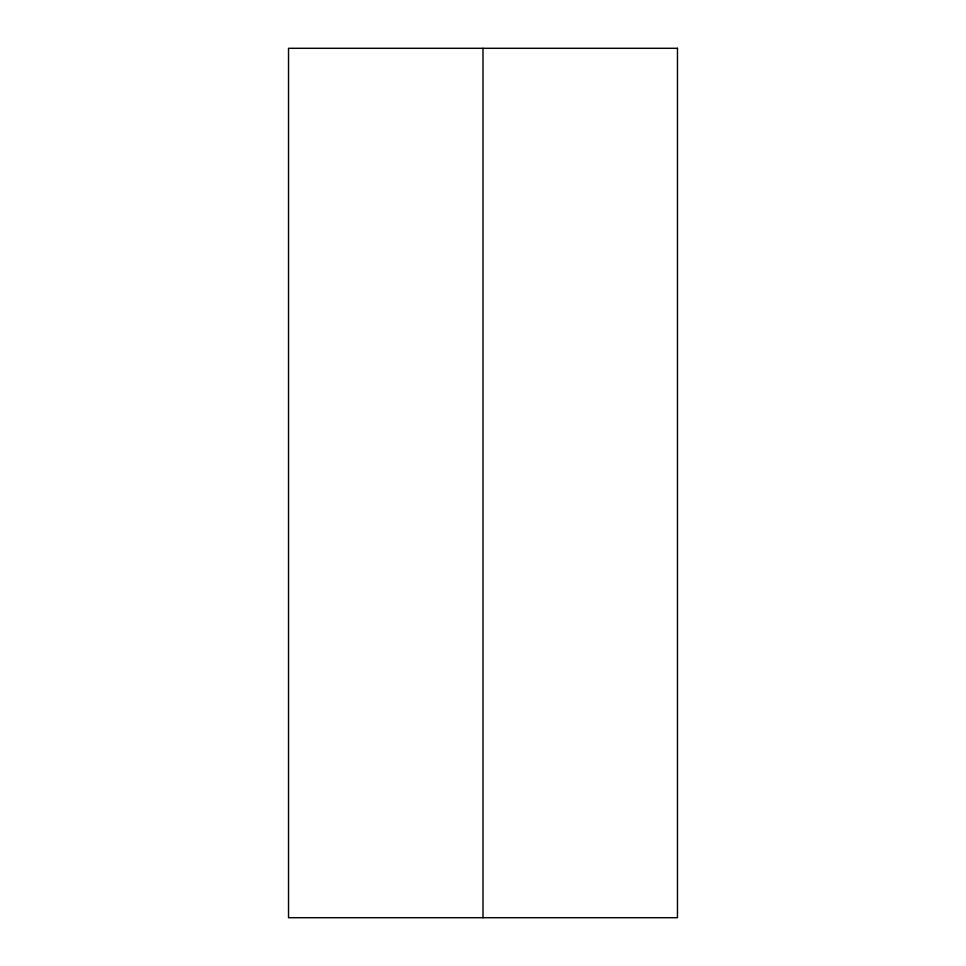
<?xml version="1.0" encoding="UTF-8"?>
<svg xmlns="http://www.w3.org/2000/svg" width="966" height="966" viewBox="0 0 966 966"><rect width="100%" height="100%" fill="white"/><g stroke="black" fill="none" stroke-linecap="round" stroke-linejoin="round"><path stroke-width="1.45" d="M483 48.3L483 917.7M677.468 48.3L288.532 48.3L288.532 917.7L677.468 917.7L677.468 48.3"/></g></svg>
